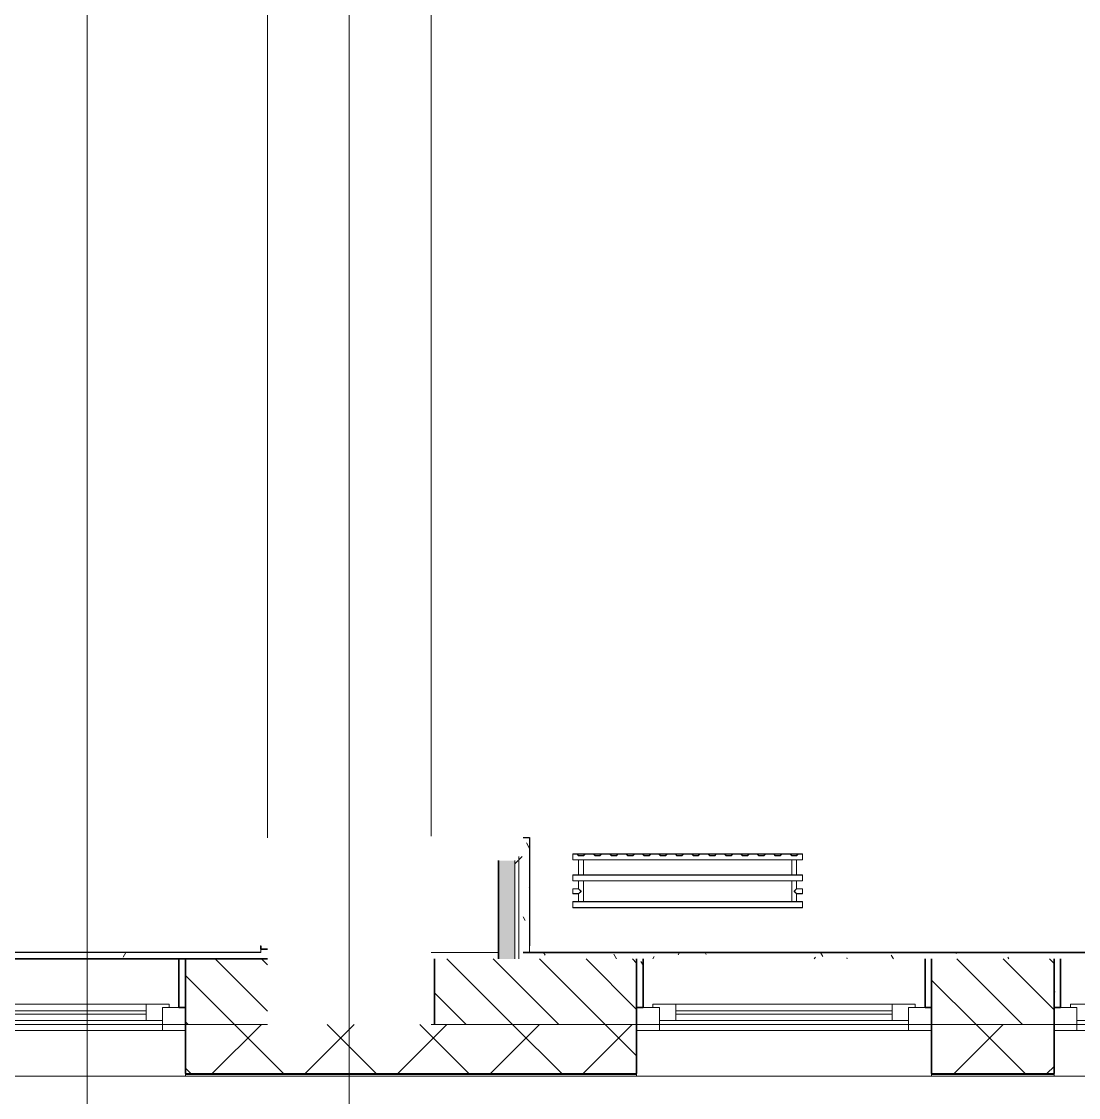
# Model space of a CAD drawing. Header units: millimetres. Extents: x 3914 to 443608, y -156176 to 78197.
# Drawn here: x 217124 to 220349, y -146300 to -143017 of the extents above; entities that cross this region are included whole.
import ezdxf

# ---------------------------------------------------------------- set-up
doc = ezdxf.new("R2010")
doc.units = ezdxf.units.MM
for name, color, linetype, lineweight in [('A-FLOR', 7, 'Continuous', 9), ('A-GLAZ', 7, 'Continuous', 9), ('A-GLAZ-1', 7, 'Continuous', 5), ('A-WALL', 7, 'Continuous', 5), ('A-WALL-1', 7, 'Continuous', 35), ('I-WALL', 7, 'Continuous', 5), ('Оси', 7, 'Continuous', 9)]:
    doc.layers.add(name, color=color, linetype=linetype, lineweight=lineweight)
doc.layers.add('A-WALL-FNSH-1', color=9, linetype='Continuous', lineweight=5, true_color=0x808080)
doc.layers.add('M-EQPM-1', color=7, linetype='Continuous', lineweight=9, true_color=0xb2b2b2)
pattern_1 = [(135, (174964.42, -145977.62), (-70.71068, -70.71068), [])]
pattern_2 = [(0, (174964.42, -145977.62), (243.84, 60.96), [20.117, -162.763, 20.117, -162.763, -975.36]), (0, (174964.42, -145977.62), (243.84, 60.96), [-365.76, 20.117, -345.643, 20.117, -162.763, -426.72]), (0, (174964.42, -145977.62), (243.84, 60.96), [-914.4, 20.117, -101.803, 20.117, -284.683]), (120, (175055.86, -145947.14), (-174.71291, 180.691634), [20.117, -162.763, 20.117, -162.763, -975.36]), (120, (175055.86, -145947.14), (-174.71291, 180.691634), [-365.76, 20.117, -345.643, 20.117, -162.763, -426.72]), (120, (175055.86, -145947.14), (-174.71291, 180.691634), [-914.4, 20.117, -101.803, 20.117, -284.683]), (240, (175086.34, -145825.22), (-69.12709, -241.651634), [20.117, -162.763, 20.117, -162.763, -975.36]), (240, (175086.34, -145825.22), (-69.12709, -241.651634), [-365.76, 20.117, -345.643, 20.117, -162.763, -426.72]), (240, (175086.34, -145825.22), (-69.12709, -241.651634), [-914.4, 20.117, -101.803, 20.117, -284.683])]
pattern_3 = [(45, (174964.42, -145977.62), (-212.132, 212.132), []), (135, (174964.42, -145977.62), (-212.132, -212.132), [])]

# ---------------------------------------------------------------- blocks, each defined once
blk = doc.blocks.new('radiator_prado_classic_z_tip_30_po exemplyaru - Classic Z Тип 30-300-31134001-Объем проектирования 2 этажа')
at = {"layer": 'M-EQPM-1'}
for p, q in [((0, 228), (0, 210)), ((700, 228), (0, 228)), ((0, 210), (0, 228)), ((0, 228), (12.5, 228)), ((0, 210), (700, 210)), ((17.8, 210), (0, 210)), ((12.5, 228), (37.5, 228)), ((37.5, 228), (12.5, 228)), ((12.5, 228), (37.5, 228)), ((12.5, 228), (17.5, 223)), ((12.5, 228), (17.5, 223)), ((32.5, 223), (17.5, 223)), ((17.5, 223), (32.5, 223)), ((17.5, 210), (17.5, 164)), ((17.5, 210), (17.5, 164)), ((17.8, 210), (17.5, 210)), ((17.5, 210), (17.8, 210)), ((17.8, 210), (17.5, 210)), ((17.5, 210), (32.5, 210)), ((25, 210), (17.8, 210)), ((17.8, 210), (32.2, 210)), ((32.2, 210), (17.8, 210)), ((30.3, 210), (25, 210)), ((32.2, 210), (30.3, 210)), ((32.5, 210), (32.2, 210)), ((32.2, 210), (32.5, 210)), ((32.5, 210), (32.2, 210)), ((667.8, 210), (32.2, 210)), ((32.5, 223), (37.5, 228)), ((37.5, 228), (32.5, 223)), ((32.5, 164), (32.5, 210)), ((32.5, 164), (32.5, 210)), ((37.5, 228), (62.5, 228)), ((62.5, 228), (87.5, 228)), ((87.5, 228), (62.5, 228)), ((62.5, 228), (87.5, 228)), ((62.5, 228), (67.5, 223)), ((62.5, 228), (67.5, 223)), ((82.5, 223), (67.5, 223)), ((67.5, 223), (82.5, 223)), ((82.5, 223), (87.5, 228)), ((87.5, 228), (82.5, 223)), ((87.5, 228), (112.5, 228)), ((112.5, 228), (137.5, 228)), ((137.5, 228), (112.5, 228)), ((112.5, 228), (137.5, 228)), ((112.5, 228), (117.5, 223)), ((112.5, 228), (117.5, 223)), ((132.5, 223), (117.5, 223)), ((117.5, 223), (132.5, 223)), ((132.5, 223), (137.5, 228)), ((137.5, 228), (132.5, 223)), ((137.5, 228), (162.5, 228)), ((162.5, 228), (187.5, 228)), ((187.5, 228), (162.5, 228)), ((162.5, 228), (187.5, 228)), ((162.5, 228), (167.5, 223)), ((162.5, 228), (167.5, 223)), ((182.5, 223), (167.5, 223)), ((167.5, 223), (182.5, 223)), ((182.5, 223), (187.5, 228)), ((187.5, 228), (182.5, 223)), ((187.5, 228), (212.5, 228)), ((212.5, 228), (237.5, 228)), ((237.5, 228), (212.5, 228)), ((212.5, 228), (237.5, 228)), ((212.5, 228), (217.5, 223)), ((212.5, 228), (217.5, 223)), ((232.5, 223), (217.5, 223)), ((217.5, 223), (232.5, 223)), ((232.5, 223), (237.5, 228)), ((237.5, 228), (232.5, 223)), ((237.5, 228), (262.5, 228)), ((262.5, 228), (287.5, 228)), ((287.5, 228), (262.5, 228)), ((262.5, 228), (287.5, 228)), ((262.5, 228), (267.5, 223)), ((262.5, 228), (267.5, 223)), ((282.5, 223), (267.5, 223)), ((267.5, 223), (282.5, 223)), ((282.5, 223), (287.5, 228)), ((287.5, 228), (282.5, 223)), ((287.5, 228), (312.5, 228)), ((312.5, 228), (337.5, 228)), ((337.5, 228), (312.5, 228)), ((312.5, 228), (337.5, 228)), ((312.5, 228), (317.5, 223)), ((312.5, 228), (317.5, 223)), ((332.5, 223), (317.5, 223)), ((317.5, 223), (332.5, 223)), ((332.5, 223), (337.5, 228)), ((337.5, 228), (332.5, 223)), ((337.5, 228), (362.5, 228)), ((362.5, 228), (387.5, 228)), ((387.5, 228), (362.5, 228)), ((362.5, 228), (387.5, 228)), ((362.5, 228), (367.5, 223)), ((362.5, 228), (367.5, 223)), ((382.5, 223), (367.5, 223)), ((367.5, 223), (382.5, 223)), ((382.5, 223), (387.5, 228)), ((387.5, 228), (382.5, 223)), ((387.5, 228), (412.5, 228)), ((412.5, 228), (437.5, 228)), ((437.5, 228), (412.5, 228)), ((412.5, 228), (437.5, 228)), ((412.5, 228), (417.5, 223)), ((412.5, 228), (417.5, 223)), ((432.5, 223), (417.5, 223)), ((417.5, 223), (432.5, 223)), ((432.5, 223), (437.5, 228)), ((437.5, 228), (432.5, 223)), ((437.5, 228), (462.5, 228)), ((462.5, 228), (487.5, 228)), ((487.5, 228), (462.5, 228)), ((462.5, 228), (487.5, 228)), ((462.5, 228), (467.5, 223)), ((462.5, 228), (467.5, 223)), ((482.5, 223), (467.5, 223)), ((467.5, 223), (482.5, 223)), ((482.5, 223), (487.5, 228)), ((487.5, 228), (482.5, 223)), ((487.5, 228), (512.5, 228)), ((512.5, 228), (537.5, 228)), ((537.5, 228), (512.5, 228)), ((512.5, 228), (537.5, 228)), ((512.5, 228), (517.5, 223)), ((512.5, 228), (517.5, 223)), ((532.5, 223), (517.5, 223)), ((517.5, 223), (532.5, 223)), ((532.5, 223), (537.5, 228)), ((537.5, 228), (532.5, 223)), ((537.5, 228), (562.5, 228)), ((562.5, 228), (587.5, 228)), ((587.5, 228), (562.5, 228)), ((562.5, 228), (587.5, 228)), ((562.5, 228), (567.5, 223)), ((562.5, 228), (567.5, 223)), ((582.5, 223), (567.5, 223)), ((567.5, 223), (582.5, 223)), ((582.5, 223), (587.5, 228)), ((587.5, 228), (582.5, 223)), ((587.5, 228), (612.5, 228)), ((612.5, 228), (637.5, 228)), ((637.5, 228), (612.5, 228)), ((612.5, 228), (637.5, 228)), ((612.5, 228), (617.5, 223)), ((612.5, 228), (617.5, 223)), ((632.5, 223), (617.5, 223)), ((617.5, 223), (632.5, 223)), ((632.5, 223), (637.5, 228)), ((637.5, 228), (632.5, 223)), ((637.5, 228), (662.5, 228)), ((662.5, 228), (687.5, 228)), ((687.5, 228), (662.5, 228)), ((662.5, 228), (687.5, 228)), ((662.5, 228), (667.5, 223)), ((662.5, 228), (667.5, 223)), ((682.5, 223), (667.5, 223)), ((667.5, 223), (682.5, 223)), ((667.5, 210), (667.5, 164)), ((667.5, 210), (667.5, 164)), ((667.8, 210), (667.5, 210)), ((667.5, 210), (682.5, 210)), ((667.8, 210), (667.5, 210)), ((667.5, 210), (667.8, 210)), ((668.5, 210), (667.8, 210)), ((668.5, 210), (667.8, 210)), ((667.8, 210), (668.5, 210)), ((669.7, 210), (668.5, 210)), ((669.7, 210), (668.5, 210)), ((668.5, 210), (682.2, 210)), ((671.2, 210), (669.7, 210)), ((671.2, 210), (669.7, 210)), ((673.1, 210), (671.2, 210)), ((673.1, 210), (671.2, 210)), ((675, 210), (673.1, 210)), ((675, 210), (673.1, 210)), ((676.9, 210), (675, 210)), ((676.9, 210), (675, 210)), ((678.7, 210), (676.9, 210)), ((678.7, 210), (676.9, 210)), ((680.3, 210), (678.7, 210)), ((680.3, 210), (678.7, 210)), ((682.2, 210), (680.3, 210)), ((681.5, 210), (680.3, 210)), ((682.2, 210), (681.5, 210)), ((682.5, 210), (682.2, 210)), ((682.5, 210), (682.2, 210)), ((682.2, 210), (682.5, 210)), ((700, 210), (682.2, 210)), ((682.5, 223), (687.5, 228)), ((687.5, 228), (682.5, 223)), ((682.5, 164), (682.5, 210)), ((682.5, 164), (682.5, 210)), ((687.5, 228), (700, 228)), ((700, 210), (700, 228)), ((700, 228), (700, 210)), ((700, 164), (0, 164)), ((0, 164), (0, 146)), ((0, 146), (0, 164)), ((0, 164), (17.8, 164)), ((0, 146), (700, 146)), ((18.5, 146), (0, 146)), ((17.8, 164), (17.5, 164)), ((17.5, 164), (17.8, 164)), ((17.8, 164), (17.5, 164)), ((17.5, 164), (32.5, 164)), ((17.5, 146), (17.5, 121.5)), ((17.5, 146), (17.5, 121.5)), ((17.5, 146), (18.5, 146)), ((18.5, 146), (17.5, 146)), ((17.5, 146), (18.5, 146)), ((32.5, 146), (17.5, 146)), ((18.5, 164), (17.8, 164)), ((17.8, 164), (32.2, 164)), ((32.2, 164), (17.8, 164)), ((19.7, 164), (18.5, 164)), ((18.5, 146), (19.7, 146)), ((32.2, 146), (18.5, 146)), ((18.5, 146), (32.2, 146)), ((21.2, 164), (19.7, 164)), ((19.7, 146), (21.2, 146)), ((25, 164), (21.2, 164)), ((21.2, 146), (26.9, 146)), ((26.9, 164), (25, 164)), ((28.7, 164), (26.9, 164)), ((26.9, 146), (28.7, 146)), ((30.3, 164), (28.7, 164)), ((28.7, 146), (30.3, 146)), ((31.5, 164), (30.3, 164)), ((30.3, 146), (31.5, 146)), ((32.2, 164), (31.5, 164)), ((31.5, 146), (32.2, 146)), ((32.5, 164), (32.2, 164)), ((32.2, 164), (32.5, 164)), ((32.5, 164), (32.2, 164)), ((32.2, 164), (667.8, 164)), ((32.2, 146), (32.5, 146)), ((32.5, 146), (32.2, 146)), ((32.2, 146), (32.5, 146)), ((667.8, 146), (32.2, 146)), ((32.5, 82), (32.5, 146)), ((32.5, 82), (32.5, 146)), ((667.8, 164), (667.5, 164)), ((667.5, 164), (682.5, 164)), ((667.8, 164), (667.5, 164)), ((667.5, 164), (667.8, 164)), ((667.5, 146), (667.5, 82)), ((667.5, 146), (667.5, 82)), ((667.5, 146), (667.8, 146)), ((682.5, 146), (667.5, 146)), ((667.5, 146), (667.8, 146)), ((667.8, 146), (667.5, 146)), ((668.5, 164), (667.8, 164)), ((668.5, 164), (667.8, 164)), ((667.8, 164), (682.2, 164)), ((667.8, 146), (668.5, 146)), ((667.8, 146), (668.5, 146)), ((681.5, 146), (667.8, 146)), ((669.7, 164), (668.5, 164)), ((669.7, 164), (668.5, 164)), ((668.5, 146), (669.7, 146)), ((668.5, 146), (669.7, 146)), ((671.2, 164), (669.7, 164)), ((673.1, 164), (669.7, 164)), ((669.7, 146), (681.5, 146)), ((669.7, 146), (671.2, 146)), ((673.1, 164), (671.2, 164)), ((671.2, 146), (673.1, 146)), ((675, 164), (673.1, 164)), ((675, 164), (673.1, 164)), ((673.1, 146), (675, 146)), ((676.9, 164), (675, 164)), ((676.9, 164), (675, 164)), ((675, 146), (676.9, 146)), ((678.7, 164), (676.9, 164)), ((678.7, 164), (676.9, 164)), ((676.9, 146), (681.5, 146)), ((680.3, 164), (678.7, 164)), ((680.3, 164), (678.7, 164)), ((681.5, 164), (680.3, 164)), ((681.5, 164), (680.3, 164)), ((682.2, 164), (681.5, 164)), ((682.2, 164), (681.5, 164)), ((681.5, 146), (682.5, 146)), ((681.5, 146), (682.5, 146)), ((682.5, 146), (681.5, 146)), ((700, 146), (681.5, 146)), ((682.5, 164), (682.2, 164)), ((682.5, 164), (682.2, 164)), ((682.2, 164), (682.5, 164)), ((682.2, 164), (700, 164)), ((682.5, 121.5), (682.5, 146)), ((682.5, 121.5), (682.5, 146)), ((700, 146), (700, 164)), ((700, 164), (700, 146)), ((17.5, 121.5), (0, 121.5)), ((17.5, 121.5), (0, 121.5)), ((0, 121.5), (0, 120.5)), ((0, 106.5), (0, 121.5)), ((0, 120.5), (0, 107.5)), ((0, 120.5), (0, 119.3)), ((0, 114), (0, 120.5)), ((0, 120.5), (0, 120.5)), ((0, 119.3), (0, 117.8)), ((0, 117.8), (0, 114)), ((0, 114), (0, 110.3)), ((0, 107.5), (0, 114)), ((0, 110.3), (0, 108.7)), ((0, 108.7), (0, 107.5)), ((0, 107.5), (0, 106.5)), ((0, 107.5), (0, 107.5)), ((0, 106.5), (17.5, 106.5)), ((0, 106.5), (17.5, 106.5)), ((17.5, 106.5), (17.5, 82)), ((17.5, 106.5), (17.5, 82)), ((700, 121.5), (682.5, 121.5)), ((700, 121.5), (682.5, 121.5)), ((682.5, 82), (682.5, 106.5)), ((682.5, 106.5), (700, 106.5)), ((682.5, 82), (682.5, 106.5)), ((682.5, 106.5), (700, 106.5)), ((700, 121.5), (700, 106.5)), ((700, 120.5), (700, 121.5)), ((700, 121.5), (700, 120.5)), ((700, 120.5), (700, 121.5)), ((700, 107.5), (700, 120.5)), ((700, 120.5), (700, 107.5)), ((700, 107.5), (700, 120.5)), ((700, 106.5), (700, 107.5)), ((700, 107.5), (700, 106.5)), ((700, 106.5), (700, 107.5)), ((700, 82), (0, 82)), ((0, 82), (0, 64)), ((0, 64), (0, 82)), ((0, 82), (18.5, 82)), ((18.5, 82), (17.5, 82)), ((17.5, 82), (18.5, 82)), ((18.5, 82), (17.5, 82)), ((17.5, 82), (32.5, 82)), ((19.7, 82), (18.5, 82)), ((18.5, 82), (32.2, 82)), ((32.2, 82), (18.5, 82)), ((21.2, 82), (19.7, 82)), ((23.1, 82), (21.2, 82)), ((25, 82), (23.1, 82)), ((26.9, 82), (25, 82)), ((31.5, 82), (26.9, 82)), ((32.2, 82), (31.5, 82)), ((32.5, 82), (32.2, 82)), ((32.2, 82), (32.5, 82)), ((32.5, 82), (32.2, 82)), ((32.2, 82), (667.8, 82)), ((667.8, 82), (667.5, 82)), ((667.5, 82), (682.5, 82)), ((667.8, 82), (667.5, 82)), ((667.5, 82), (667.8, 82)), ((668.5, 82), (667.8, 82)), ((668.5, 82), (667.8, 82)), ((667.8, 82), (681.5, 82)), ((669.7, 82), (668.5, 82)), ((669.7, 82), (668.5, 82)), ((671.2, 82), (669.7, 82)), ((671.2, 82), (669.7, 82)), ((673.1, 82), (671.2, 82)), ((673.1, 82), (671.2, 82)), ((675, 82), (673.1, 82)), ((675, 82), (673.1, 82)), ((676.9, 82), (675, 82)), ((676.9, 82), (675, 82)), ((678.7, 82), (676.9, 82)), ((681.5, 82), (676.9, 82)), ((680.3, 82), (678.7, 82)), ((681.5, 82), (680.3, 82)), ((682.5, 82), (681.5, 82)), ((682.5, 82), (681.5, 82)), ((681.5, 82), (682.5, 82)), ((681.5, 82), (700, 82)), ((700, 64), (700, 82)), ((700, 82), (700, 64)), ((700, 64), (0, 64)), ((0, 64), (700, 64))]:
    blk.add_line(p, q, dxfattribs=at)
for points, knots in [([(18.5, 120.5), (18.4, 120.6), (18.3, 120.7), (18.1, 120.9), (17.9, 121.1), (17.8, 121.2), (17.7, 121.3), (17.5, 121.5), (17.5, 121.5), (17.5, 121.5)], [0.7142857, 0.7142857, 0.7142857, 0.7142857, 0.75, 0.7857143, 0.8214286, 0.8571429, 0.8928571, 0.9285714, 1, 1, 1, 1]), ([(17.5, 121.5), (17.5, 121.5), (17.5, 121.5), (17.7, 121.3), (17.8, 121.2), (17.9, 121.1), (18.1, 120.9), (18.3, 120.7), (18.4, 120.6), (18.5, 120.5)], [0, 0, 0, 0, 0.0714286, 0.1071429, 0.1428571, 0.1785714, 0.2142857, 0.25, 0.2857143, 0.2857143, 0.2857143, 0.2857143]), ([(17.5, 121.5), (17.5, 121.5), (17.5, 121.5), (17.7, 121.3), (17.8, 121.2), (17.9, 121.1), (18.1, 120.9), (18.3, 120.7), (18.4, 120.6), (18.5, 120.5)], [0, 0, 0, 0, 0.0714286, 0.1071429, 0.1428571, 0.1785714, 0.2142857, 0.25, 0.2857143, 0.2857143, 0.2857143, 0.2857143]), ([(25, 114), (24.5, 114.5), (23.6, 115.4), (22.4, 116.6), (21.6, 117.4), (21.1, 117.9), (20.8, 118.2), (20.5, 118.5), (20.2, 118.8), (19.8, 119.1), (19.6, 119.4), (19.3, 119.7), (19, 120), (18.7, 120.3), (18.5, 120.5), (18.3, 120.7), (18.1, 120.9), (17.9, 121.1), (17.8, 121.2), (17.7, 121.3), (17.5, 121.5), (17.5, 121.5), (17.5, 121.5)], [0, 0, 0, 0, 0.142857, 0.285714, 0.357143, 0.392857, 0.428571, 0.464286, 0.5, 0.535714, 0.571429, 0.607143, 0.642857, 0.678571, 0.714286, 0.75, 0.785714, 0.821429, 0.857143, 0.892857, 0.928571, 1, 1, 1, 1]), ([(17.5, 106.5), (17.5, 106.5), (17.5, 106.5), (17.7, 106.7), (17.8, 106.8), (17.9, 106.9), (18.1, 107.1), (18.3, 107.3), (18.5, 107.5), (18.7, 107.7), (19, 108), (19.3, 108.3), (19.6, 108.6), (19.8, 108.9), (20.3, 109.3), (20.7, 109.7), (21.1, 110.1), (21.6, 110.6), (22.4, 111.4), (23.6, 112.6), (24.5, 113.5), (25, 114)], [0, 0, 0, 0, 0.071429, 0.107143, 0.142857, 0.178571, 0.214286, 0.25, 0.285714, 0.321429, 0.357143, 0.392857, 0.428571, 0.464286, 0.5, 0.571429, 0.607143, 0.642857, 0.714286, 0.857143, 1, 1, 1, 1]), ([(17.5, 106.5), (17.5, 106.5), (17.5, 106.5), (17.7, 106.7), (17.8, 106.8), (17.9, 106.9), (18.1, 107.1), (18.3, 107.3), (18.4, 107.4), (18.5, 107.5)], [0, 0, 0, 0, 0.0714286, 0.1071429, 0.1428571, 0.1785714, 0.2142857, 0.25, 0.2857143, 0.2857143, 0.2857143, 0.2857143]), ([(18.5, 107.5), (18.4, 107.4), (18.3, 107.3), (18.1, 107.1), (17.9, 106.9), (17.8, 106.8), (17.7, 106.7), (17.5, 106.5), (17.5, 106.5), (17.5, 106.5)], [0.7142857, 0.7142857, 0.7142857, 0.7142857, 0.75, 0.7857143, 0.8214286, 0.8571429, 0.8928571, 0.9285714, 1, 1, 1, 1]), ([(18.5, 107.5), (18.4, 107.4), (18.3, 107.3), (18.1, 107.1), (17.9, 106.9), (17.8, 106.8), (17.7, 106.7), (17.5, 106.5), (17.5, 106.5), (17.5, 106.5)], [0.7142857, 0.7142857, 0.7142857, 0.7142857, 0.75, 0.7857143, 0.8214286, 0.8571429, 0.8928571, 0.9285714, 1, 1, 1, 1]), ([(19.6, 119.4), (19.7, 119.3), (19.9, 119.2), (20.3, 118.7), (20.7, 118.3), (21.1, 117.9), (21.6, 117.4), (21.9, 117.1), (22.1, 116.9)], [0.4285714, 0.4285714, 0.4285714, 0.4285714, 0.4642857, 0.5, 0.5714286, 0.6071429, 0.6428571, 0.7142857, 0.7142857, 0.7142857, 0.7142857]), ([(19.6, 119.4), (19.7, 119.3), (19.8, 119.1), (20.3, 118.7), (20.7, 118.3), (21.1, 117.9), (21.6, 117.4), (21.9, 117.1), (22.1, 116.9)], [0.4285714, 0.4285714, 0.4285714, 0.4285714, 0.4642857, 0.5, 0.5714286, 0.6071429, 0.6428571, 0.7142857, 0.7142857, 0.7142857, 0.7142857]), ([(22.1, 111.1), (21.9, 110.9), (21.6, 110.6), (21.1, 110.1), (20.8, 109.8), (20.5, 109.5), (20.2, 109.2), (19.9, 108.8), (19.7, 108.7), (19.6, 108.6)], [0.2857143, 0.2857143, 0.2857143, 0.2857143, 0.3571429, 0.3928571, 0.4285714, 0.4642857, 0.5, 0.5357143, 0.5714286, 0.5714286, 0.5714286, 0.5714286]), ([(22.1, 111.1), (21.9, 110.9), (21.6, 110.6), (21.1, 110.1), (20.8, 109.8), (20.5, 109.5), (20.2, 109.2), (19.8, 108.9), (19.7, 108.7), (19.6, 108.6)], [0.2857143, 0.2857143, 0.2857143, 0.2857143, 0.3571429, 0.3928571, 0.4285714, 0.4642857, 0.5, 0.5357143, 0.5714286, 0.5714286, 0.5714286, 0.5714286]), ([(19.6, 108.6), (19.7, 108.7), (19.9, 108.8), (20.3, 109.3), (20.6, 109.6), (20.8, 109.8)], [0.4285714, 0.4285714, 0.4285714, 0.4285714, 0.4642857, 0.5, 0.5714286, 0.5714286, 0.5714286, 0.5714286]), ([(22.1, 116.9), (21.9, 117.1), (21.6, 117.4), (21.1, 117.9), (20.9, 118.1), (20.8, 118.2)], [0.2857143, 0.2857143, 0.2857143, 0.2857143, 0.3571429, 0.3928571, 0.4285714, 0.4285714, 0.4285714, 0.4285714]), ([(20.8, 109.8), (20.9, 109.9), (21.1, 110.1), (21.6, 110.6), (21.9, 110.9), (22.1, 111.1)], [0.5714286, 0.5714286, 0.5714286, 0.5714286, 0.6071429, 0.6428571, 0.7142857, 0.7142857, 0.7142857, 0.7142857]), ([(675, 114), (675.5, 114.5), (676.4, 115.4), (677.6, 116.6), (678.4, 117.4), (678.9, 117.9), (679.2, 118.2), (679.5, 118.5), (679.8, 118.8), (680.1, 119.2), (680.4, 119.4), (680.7, 119.7), (681, 120), (681.3, 120.3), (681.5, 120.5), (681.7, 120.7), (681.9, 120.9), (682.1, 121.1), (682.2, 121.2), (682.3, 121.3), (682.5, 121.5), (682.5, 121.5), (682.5, 121.5)], [0, 0, 0, 0, 0.142857, 0.285714, 0.357143, 0.392857, 0.428571, 0.464286, 0.5, 0.535714, 0.571429, 0.607143, 0.642857, 0.678571, 0.714286, 0.75, 0.785714, 0.821429, 0.857143, 0.892857, 0.928571, 1, 1, 1, 1]), ([(682.5, 106.5), (682.5, 106.5), (682.5, 106.5), (682.3, 106.7), (682.2, 106.8), (682.1, 106.9), (681.9, 107.1), (681.7, 107.3), (681.5, 107.5), (681.3, 107.7), (681, 108), (680.7, 108.3), (680.4, 108.6), (680.1, 108.8), (679.7, 109.3), (679.3, 109.7), (678.9, 110.1), (678.4, 110.6), (677.6, 111.4), (676.4, 112.6), (675.5, 113.5), (675, 114)], [0, 0, 0, 0, 0.071429, 0.107143, 0.142857, 0.178571, 0.214286, 0.25, 0.285714, 0.321429, 0.357143, 0.392857, 0.428571, 0.464286, 0.5, 0.571429, 0.607143, 0.642857, 0.714286, 0.857143, 1, 1, 1, 1]), ([(680.4, 119.4), (680.3, 119.3), (680.1, 119.2), (679.7, 118.7), (679.3, 118.3), (678.9, 117.9), (678.4, 117.4), (678.1, 117.1), (677.9, 116.9)], [0.4285714, 0.4285714, 0.4285714, 0.4285714, 0.4642857, 0.5, 0.5714286, 0.6071429, 0.6428571, 0.7142857, 0.7142857, 0.7142857, 0.7142857]), ([(677.9, 116.9), (678.1, 117.1), (678.4, 117.4), (678.9, 117.9), (679.2, 118.2), (679.5, 118.5), (679.8, 118.8), (680.1, 119.2), (680.3, 119.3), (680.4, 119.4)], [0.2857143, 0.2857143, 0.2857143, 0.2857143, 0.3571429, 0.3928571, 0.4285714, 0.4642857, 0.5, 0.5357143, 0.5714286, 0.5714286, 0.5714286, 0.5714286]), ([(679.2, 118.2), (679.1, 118.1), (678.9, 117.9), (678.4, 117.4), (678.1, 117.1), (677.9, 116.9)], [0.5714286, 0.5714286, 0.5714286, 0.5714286, 0.6071429, 0.6428571, 0.7142857, 0.7142857, 0.7142857, 0.7142857]), ([(677.9, 111.1), (678.1, 110.9), (678.4, 110.6), (678.9, 110.1), (679.1, 109.9), (679.2, 109.8)], [0.2857143, 0.2857143, 0.2857143, 0.2857143, 0.3571429, 0.3928571, 0.4285714, 0.4285714, 0.4285714, 0.4285714]), ([(677.9, 111.1), (678.1, 110.9), (678.4, 110.6), (678.9, 110.1), (679.2, 109.8), (679.5, 109.5), (679.8, 109.2), (680.1, 108.8), (680.3, 108.7), (680.4, 108.6)], [0.2857143, 0.2857143, 0.2857143, 0.2857143, 0.3571429, 0.3928571, 0.4285714, 0.4642857, 0.5, 0.5357143, 0.5714286, 0.5714286, 0.5714286, 0.5714286]), ([(680.4, 108.6), (680.3, 108.7), (680.1, 108.8), (679.7, 109.3), (679.3, 109.7), (678.9, 110.1), (678.4, 110.6), (678.1, 110.9), (677.9, 111.1)], [0.4285714, 0.4285714, 0.4285714, 0.4285714, 0.4642857, 0.5, 0.5714286, 0.6071429, 0.6428571, 0.7142857, 0.7142857, 0.7142857, 0.7142857]), ([(680.4, 119.4), (680.3, 119.3), (680.1, 119.2), (679.7, 118.7), (679.4, 118.4), (679.2, 118.2)], [0.4285714, 0.4285714, 0.4285714, 0.4285714, 0.4642857, 0.5, 0.5714286, 0.5714286, 0.5714286, 0.5714286]), ([(682.5, 121.5), (682.5, 121.5), (682.5, 121.5), (682.3, 121.3), (682.2, 121.2), (682.1, 121.1), (681.9, 120.9), (681.7, 120.7), (681.6, 120.6), (681.5, 120.5)], [0, 0, 0, 0, 0.0714286, 0.1071429, 0.1428571, 0.1785714, 0.2142857, 0.25, 0.2857143, 0.2857143, 0.2857143, 0.2857143]), ([(682.5, 121.5), (682.5, 121.5), (682.5, 121.5), (682.3, 121.3), (682.2, 121.2), (682.1, 121.1), (681.9, 120.9), (681.7, 120.7), (681.6, 120.6), (681.5, 120.5)], [0, 0, 0, 0, 0.0714286, 0.1071429, 0.1428571, 0.1785714, 0.2142857, 0.25, 0.2857143, 0.2857143, 0.2857143, 0.2857143]), ([(681.5, 120.5), (681.6, 120.6), (681.7, 120.7), (681.9, 120.9), (682.1, 121.1), (682.2, 121.2), (682.3, 121.3), (682.5, 121.5), (682.5, 121.5), (682.5, 121.5)], [0.7142857, 0.7142857, 0.7142857, 0.7142857, 0.75, 0.7857143, 0.8214286, 0.8571429, 0.8928571, 0.9285714, 1, 1, 1, 1]), ([(681.5, 107.5), (681.6, 107.4), (681.7, 107.3), (681.9, 107.1), (682.1, 106.9), (682.2, 106.8), (682.3, 106.7), (682.5, 106.5), (682.5, 106.5), (682.5, 106.5)], [0.7142857, 0.7142857, 0.7142857, 0.7142857, 0.75, 0.7857143, 0.8214286, 0.8571429, 0.8928571, 0.9285714, 1, 1, 1, 1]), ([(681.5, 107.5), (681.6, 107.4), (681.7, 107.3), (681.9, 107.1), (682.1, 106.9), (682.2, 106.8), (682.3, 106.7), (682.5, 106.5), (682.5, 106.5), (682.5, 106.5)], [0.7142857, 0.7142857, 0.7142857, 0.7142857, 0.75, 0.7857143, 0.8214286, 0.8571429, 0.8928571, 0.9285714, 1, 1, 1, 1]), ([(682.5, 106.5), (682.5, 106.5), (682.5, 106.5), (682.3, 106.7), (682.2, 106.8), (682.1, 106.9), (681.9, 107.1), (681.7, 107.3), (681.6, 107.4), (681.5, 107.5)], [0, 0, 0, 0, 0.0714286, 0.1071429, 0.1428571, 0.1785714, 0.2142857, 0.25, 0.2857143, 0.2857143, 0.2857143, 0.2857143])]:
    blk.add_open_spline(points, degree=3, knots=knots, dxfattribs=at)
for points in [[(19.6, 119.4), (19.5, 119.5), (19.3, 119.7), (19, 120), (18.7, 120.3), (18.6, 120.4), (18.5, 120.5)], [(18.5, 120.5), (18.6, 120.4), (18.7, 120.3), (19, 120), (19.3, 119.7), (19.5, 119.5), (19.6, 119.4)], [(18.5, 120.5), (18.6, 120.4), (18.7, 120.3), (19, 120), (19.3, 119.7), (19.5, 119.5), (19.6, 119.4)], [(18.5, 107.5), (18.6, 107.6), (18.7, 107.7), (19, 108), (19.3, 108.3), (19.5, 108.5), (19.6, 108.6)], [(19.6, 108.6), (19.5, 108.5), (19.3, 108.3), (19, 108), (18.7, 107.7), (18.6, 107.6), (18.5, 107.5)], [(19.6, 108.6), (19.5, 108.5), (19.3, 108.3), (19, 108), (18.7, 107.7), (18.6, 107.6), (18.5, 107.5)], [(20.8, 118.2), (20.7, 118.3), (20.5, 118.5), (20.2, 118.8), (19.9, 119.2), (19.7, 119.3), (19.6, 119.4)], [(25, 114), (24.5, 114.5), (23.6, 115.4), (22.6, 116.4), (22.1, 116.9)], [(22.1, 116.9), (22.6, 116.4), (23.6, 115.4), (24.5, 114.5), (25, 114)], [(22.1, 116.9), (22.6, 116.4), (23.6, 115.4), (24.5, 114.5), (25, 114)], [(22.1, 111.1), (22.6, 111.6), (23.6, 112.6), (24.5, 113.5), (25, 114)], [(25, 114), (24.5, 113.5), (23.6, 112.6), (22.6, 111.6), (22.1, 111.1)], [(25, 114), (24.5, 113.5), (23.6, 112.6), (22.6, 111.6), (22.1, 111.1)], [(677.9, 116.9), (677.4, 116.4), (676.4, 115.4), (675.5, 114.5), (675, 114)], [(677.9, 116.9), (677.4, 116.4), (676.4, 115.4), (675.5, 114.5), (675, 114)], [(675, 114), (675.5, 114.5), (676.4, 115.4), (677.4, 116.4), (677.9, 116.9)], [(675, 114), (675.5, 113.5), (676.4, 112.6), (677.4, 111.6), (677.9, 111.1)], [(675, 114), (675.5, 113.5), (676.4, 112.6), (677.4, 111.6), (677.9, 111.1)], [(677.9, 111.1), (677.4, 111.6), (676.4, 112.6), (675.5, 113.5), (675, 114)], [(679.2, 109.8), (679.3, 109.7), (679.5, 109.5), (679.8, 109.2), (680.1, 108.8), (680.3, 108.7), (680.4, 108.6)], [(681.5, 120.5), (681.4, 120.4), (681.3, 120.3), (681, 120), (680.7, 119.7), (680.5, 119.5), (680.4, 119.4)], [(681.5, 120.5), (681.4, 120.4), (681.3, 120.3), (681, 120), (680.7, 119.7), (680.5, 119.5), (680.4, 119.4)], [(680.4, 119.4), (680.5, 119.5), (680.7, 119.7), (681, 120), (681.3, 120.3), (681.4, 120.4), (681.5, 120.5)], [(680.4, 108.6), (680.5, 108.5), (680.7, 108.3), (681, 108), (681.3, 107.7), (681.4, 107.6), (681.5, 107.5)], [(680.4, 108.6), (680.5, 108.5), (680.7, 108.3), (681, 108), (681.3, 107.7), (681.4, 107.6), (681.5, 107.5)], [(681.5, 107.5), (681.4, 107.6), (681.3, 107.7), (681, 108), (680.7, 108.3), (680.5, 108.5), (680.4, 108.6)]]:
    blk.add_open_spline(points, degree=3, dxfattribs=at)
blk = doc.blocks.new('120_Окно_СКБ_2Ст - 120_Окно_СКБ_2Ст 3100х2500 _мал_ створка слева-2_-22446420-Объем проектирования 2 этажа')
at = {"layer": 'A-GLAZ'}
for p, q in [((-1550, -127), (-1550, -57)), ((-1550, -57), (-1480, -57)), ((-1480, -57), (-1480, -127)), ((-720, -127), (-720, -57)), ((-720, -57), (-650, -57)), ((-650, -57), (-650, -127)), ((1480, -127), (1480, -57)), ((1480, -57), (1550, -57)), ((1550, -57), (1550, -127)), ((-720, -87), (-1480, -87)), ((-1480, -87), (-1480, -127)), ((-1430, -137), (-1430, -87)), ((-770, -137), (-770, -87)), ((-720, -127), (-720, -87)), ((1480, -87), (-650, -87)), ((-650, -87), (-650, -127)), ((-600, -137), (-600, -87)), ((1430, -137), (1430, -87)), ((1480, -127), (1480, -87)), ((-1480, -127), (-1550, -127)), ((-1480, -127), (-1500, -127)), ((-1500, -127), (-1500, -137)), ((-650, -127), (-720, -127)), ((-700, -127), (-720, -127)), ((-700, -137), (-700, -127)), ((-650, -127), (-670, -127)), ((-670, -127), (-670, -137)), ((1550, -127), (1480, -127)), ((1500, -127), (1480, -127)), ((1500, -137), (1500, -127)), ((-1500, -137), (-700, -137)), ((-700, -137), (-1500, -137)), ((-670, -137), (1500, -137)), ((1500, -137), (-670, -137))]:
    blk.add_line(p, q, dxfattribs=at)
at = {"layer": 'A-GLAZ-1'}
for p, q in [((1550, -57), (-1550, -57)), ((-1530, -127), (-1500, -127)), ((-1430, -107), (-770, -107)), ((-770, -117), (-1430, -117)), ((-700, -127), (-670, -127)), ((-600, -107), (1430, -107)), ((1430, -117), (-600, -117)), ((1500, -127), (1530, -127))]:
    blk.add_line(p, q, dxfattribs=at)
blk = doc.blocks.new('120_Окно_СКБ_2Ст - 120_Окно_СКБ_2Ст 2100х2500 _мал створка СЛЕВА_-V322-Объем проектирования 2 этажа')
at = {"layer": 'A-GLAZ'}
for p, q in [((-1050, -127), (-1050, -57)), ((-1050, -57), (-980, -57)), ((-980, -57), (-980, -127)), ((-220, -127), (-220, -57)), ((-220, -57), (-150, -57)), ((-150, -57), (-150, -127)), ((980, -127), (980, -57)), ((980, -57), (1050, -57)), ((1050, -57), (1050, -127)), ((-220, -87), (-980, -87)), ((-980, -87), (-980, -127)), ((-930, -137), (-930, -87)), ((-270, -137), (-270, -87)), ((-220, -127), (-220, -87)), ((980, -87), (-150, -87)), ((-150, -87), (-150, -127)), ((-100, -137), (-100, -87)), ((930, -137), (930, -87)), ((980, -127), (980, -87)), ((-980, -127), (-1050, -127)), ((-980, -127), (-1000, -127)), ((-1000, -127), (-1000, -137)), ((-150, -127), (-220, -127)), ((-200, -127), (-220, -127)), ((-200, -137), (-200, -127)), ((-150, -127), (-170, -127)), ((-170, -127), (-170, -137)), ((1050, -127), (980, -127)), ((1000, -127), (980, -127)), ((1000, -137), (1000, -127)), ((-1000, -137), (-200, -137)), ((-200, -137), (-1000, -137)), ((-170, -137), (1000, -137)), ((1000, -137), (-170, -137))]:
    blk.add_line(p, q, dxfattribs=at)
at = {"layer": 'A-GLAZ-1'}
for p, q in [((1050, -57), (-1050, -57)), ((-1030, -127), (-1000, -127)), ((-930, -107), (-270, -107)), ((-270, -117), (-930, -117)), ((-200, -127), (-170, -127)), ((-100, -107), (930, -107)), ((930, -117), (-100, -117)), ((1000, -127), (1030, -127))]:
    blk.add_line(p, q, dxfattribs=at)
blk = doc.blocks.new('120_Окно_СКБ_1Ст - 120_Окно_СКБ_1Ст 900х2500_h_-V390-Объем проектирования 2 этажа')
at = {"layer": 'A-GLAZ'}
for p, q in [((-450, -127), (-450, -57)), ((-450, -57), (-380, -57)), ((-380, -57), (-380, -127)), ((380, -127), (380, -57)), ((380, -57), (450, -57)), ((450, -57), (450, -127)), ((380, -87), (-380, -87)), ((-380, -87), (-380, -127)), ((-330, -137), (-330, -87)), ((330, -137), (330, -87)), ((380, -127), (380, -87)), ((-380, -127), (-450, -127)), ((-380, -127), (-400, -127)), ((-400, -127), (-400, -137)), ((450, -127), (380, -127)), ((400, -127), (380, -127)), ((400, -137), (400, -127)), ((-400, -137), (400, -137)), ((400, -137), (-400, -137))]:
    blk.add_line(p, q, dxfattribs=at)
at = {"layer": 'A-GLAZ-1'}
for p, q in [((450, -57), (-450, -57)), ((-430, -127), (-400, -127)), ((-330, -107), (330, -107)), ((330, -117), (-330, -117)), ((400, -127), (430, -127))]:
    blk.add_line(p, q, dxfattribs=at)

msp = doc.modelspace()

# ---------------------------------------------------------------- hatches: boundary and pattern name
at = {"layer": 'A-WALL'}
h = msp.add_hatch(dxfattribs=at)
h.set_pattern_fill('FP_2', color=256, style=0, pattern_type=2)
h.set_pattern_definition(pattern_1)
h.paths.add_polyline_path([(217854.4, -146077.6), (217874.4, -146077.6), (217874.4, -145877.6), (217624.4, -145877.6), (217624.4, -146077.6), (217717.8, -146077.6)])
h.paths.add_polyline_path([(214018.3, -146077.6), (214524.4, -146077.6), (214524.4, -145877.6), (214014.4, -145877.6), (214014.4, -146077.6)])
h = msp.add_hatch(dxfattribs=at)
h.set_pattern_fill('FP_2', color=256, style=0, pattern_type=2)
h.set_pattern_definition(pattern_1)
h.paths.add_polyline_path([(218440.6, -146077.6), (219000.8, -146077.6), (219000.8, -145877.6), (218384.4, -145877.6), (218384.4, -146077.6)])
h.paths.add_polyline_path([(219900.8, -146077.6), (220274.4, -146077.6), (220274.4, -145877.6), (219900.8, -145877.6), (219900.8, -145896.2)])
h = msp.add_hatch(dxfattribs=at)
h.set_pattern_fill('FP_24', color=256, style=0, pattern_type=2)
h.set_pattern_definition([(45, (174964.42, -145977.62), (-141.42136, 141.42136), []), (135, (174964.42, -145977.62), (-141.42136, -141.42136), [])])
h.paths.add_polyline_path([(250444.4, -146227.6), (250664.4, -146227.6), (250664.4, -146077.6), (246524.4, -146077.6), (246524.4, -146227.6), (250240.9, -146227.6)])
h.paths.add_polyline_path([(242290.8, -146227.6), (245624.4, -146227.6), (245624.4, -146077.6), (242024.4, -146077.6), (242024.4, -146227.6)])
h.paths.add_polyline_path([(240374.4, -146227.6), (241124.4, -146227.6), (241124.4, -146077.6), (240124.4, -146077.6), (240124.4, -146227.6)])
h.paths.add_polyline_path([(236374.4, -146227.6), (237024.4, -146227.6), (237024.4, -146077.6), (235874.4, -146077.6), (235874.4, -146227.6)])
h.paths.add_polyline_path([(233774.4, -146227.6), (233774.4, -146077.6), (233024.4, -146077.6), (233024.4, -146227.6), (233618, -146227.6)])
h.paths.add_polyline_path([(231374.4, -146227.6), (232124.4, -146227.6), (232124.4, -146077.6), (231374.4, -146077.6), (231374.4, -146095.6)])
h.paths.add_polyline_path([(226874.4, -146227.6), (228274.4, -146227.6), (228274.4, -146077.6), (226874.4, -146077.6)])
h.paths.add_polyline_path([(222777, -146227.6), (223774.4, -146227.6), (223774.4, -146077.6), (222374.4, -146077.6), (222374.4, -146227.6)])
h.paths.add_polyline_path([(217874.4, -146227.6), (219000.8, -146227.6), (219000.8, -146077.6), (217624.4, -146077.6), (217624.4, -146227.6), (217717.8, -146227.6)])
h.paths.add_polyline_path([(220274.4, -146227.6), (220274.4, -146077.6), (219900.8, -146077.6), (219900.8, -146227.6)])
h.paths.add_polyline_path([(213454.4, -146227.6), (214524.4, -146227.6), (214524.4, -146077.6), (212954.4, -146077.6), (212954.4, -146227.6), (213381.4, -146227.6)])
h.paths.add_polyline_path([(207974.4, -146227.6), (208834.4, -146227.6), (208834.4, -146077.6), (207974.4, -146077.6), (207974.4, -146095.6)])
h.paths.add_polyline_path([(209767.8, -146227.6), (210854.4, -146227.6), (210854.4, -146077.6), (209734.4, -146077.6), (209734.4, -146227.6)])
h.paths.add_polyline_path([(204708.6, -146227.6), (205874.4, -146227.6), (205874.4, -146077.6), (204174.2, -146077.6), (204174.2, -146227.6)])
h.paths.add_polyline_path([(197481.3, -146227.6), (197674.4, -146227.6), (197674.4, -146077.6), (196574.4, -146077.6), (196574.4, -146227.6), (197474.4, -146227.6)])
h.paths.add_polyline_path([(201094.9, -146227.6), (201374.2, -146227.6), (201374.2, -146077.6), (199774.4, -146077.6), (199774.4, -146227.6), (200524.4, -146227.6)])
h.paths.add_polyline_path([(191624.4, -146227.6), (192224.4, -146227.6), (192224.4, -146077.6), (191074.4, -146077.6), (191074.4, -146227.6)])
h.paths.add_polyline_path([(193774.4, -146227.6), (193774.4, -146077.6), (193124.4, -146077.6), (193124.4, -146227.6), (193144.9, -146227.6)])
h.paths.add_polyline_path([(187124.4, -146227.6), (187974.4, -146227.6), (187974.4, -146077.6), (186624.4, -146077.6), (186624.4, -146227.6), (186640.3, -146227.6)])
h.paths.add_polyline_path([(181581.1, -146227.6), (183524.4, -146227.6), (183524.4, -146077.6), (179594.4, -146077.6), (179594.4, -146227.6), (180858.4, -146227.6)])
h.paths.add_polyline_path([(174854.4, -146227.6), (178694.4, -146227.6), (178694.4, -146077.6), (174704.4, -146077.6), (174704.4, -146227.6)])
at = {"layer": 'I-WALL'}
h = msp.add_hatch(dxfattribs=at)
h.set_pattern_fill('FP_191', color=256, style=0, pattern_type=2)
h.set_pattern_definition(pattern_2)
h.paths.add_polyline_path([(218654.4, -145857.6), (218674.4, -145856.6), (218674.4, -145507.6), (218654.4, -145507.6), (218654.4, -145856.6)])
msp.add_hatch(color=256, dxfattribs=at).paths.add_polyline_path([(218579.4, -145877.6), (218629.4, -145877.6), (218629.4, -145577.6), (218579.4, -145577.6), (218579.4, -145857.6)])
h = msp.add_hatch(dxfattribs=at)
h.set_pattern_fill('FP_192', color=256, style=0, pattern_type=2)
h.set_pattern_definition(pattern_3)
h.paths.add_polyline_path([(218641.9, -145877.6), (218641.9, -145577.6), (218629.4, -145577.6), (218629.4, -145877.6)])
h = msp.add_hatch(dxfattribs=at)
h.set_pattern_fill('FP_192', color=256, style=0, pattern_type=2)
h.set_pattern_definition(pattern_3)
h.paths.add_polyline_path([(218654.4, -145877.6), (218654.4, -145565.1), (218641.9, -145565.1), (218641.9, -145877.6)])
h = msp.add_hatch(dxfattribs=at)
h.set_pattern_fill('FP_191', color=256, style=0, pattern_type=2)
h.set_pattern_definition(pattern_2)
h.paths.add_polyline_path([(217854.4, -145877.6), (217854.4, -145857.6), (214254.4, -145857.6), (214254.4, -145877.6), (217717.8, -145877.6)])
h = msp.add_hatch(dxfattribs=at)
h.set_pattern_fill('FP_191', color=256, style=0, pattern_type=2)
h.set_pattern_definition(pattern_2)
h.paths.add_polyline_path([(218654.4, -145877.6), (222374.4, -145877.6), (222372.6, -145857.6), (218654.4, -145857.6)])
h = msp.add_hatch(dxfattribs=at)
h.set_pattern_fill('FP_191', color=256, style=0, pattern_type=2)
h.set_pattern_definition(pattern_2)
h.paths.add_polyline_path([(217604.4, -146025.6), (217624.4, -146025.6), (217624.4, -145877.6), (217604.4, -145877.6), (217604.4, -146015.6)])
h = msp.add_hatch(dxfattribs=at)
h.set_pattern_fill('FP_191', color=256, style=0, pattern_type=2)
h.set_pattern_definition(pattern_2)
h.paths.add_polyline_path([(219000.8, -146025.6), (219020.8, -146025.6), (219020.8, -145877.6), (219000.8, -145877.6), (219000.8, -145896.2)])
h = msp.add_hatch(dxfattribs=at)
h.set_pattern_fill('FP_191', color=256, style=0, pattern_type=2)
h.set_pattern_definition(pattern_2)
h.paths.add_polyline_path([(220274.4, -146025.6), (220294.4, -146025.6), (220294.4, -145877.6), (220274.4, -145877.6), (220274.4, -145896.2)])

# ---------------------------------------------------------------- linework, layer by layer
at = {"layer": 'A-FLOR'}
for p, q in [((218674.4, -145506.7), (218654.4, -145506.7)), ((218674.4, -145507.6), (218654.4, -145507.6)), ((218674.4, -145855.7), (218674.4, -145506.7)), ((218674.4, -145856.6), (218674.4, -145507.6))]:
    msp.add_line(p, q, dxfattribs=at)
at = {"layer": 'A-WALL'}
for p, q in [((218629.4, -145877.6), (218629.4, -145577.6)), ((218641.9, -145877.6), (218641.9, -145565.1)), ((217854.4, -145857.6), (214274.4, -145857.6)), ((217854.4, -145857.6), (217854.4, -145847.6)), ((217624.4, -146077.6), (217874.4, -146077.6)), ((218374.4, -146077.6), (219000.8, -146077.6)), ((219900.8, -146077.6), (220274.4, -146077.6)), ((217624.4, -146235.6), (214524.4, -146235.6)), ((217624.4, -146227.6), (219000.8, -146227.6)), ((217624.4, -146230.6), (219000.8, -146230.6)), ((219900.8, -146235.6), (219000.8, -146235.6)), ((219900.8, -146227.6), (220274.4, -146227.6)), ((219900.8, -146230.6), (220274.4, -146230.6)), ((222374.4, -146235.6), (220274.4, -146235.6))]:
    msp.add_line(p, q, dxfattribs=at)
at = {"layer": 'A-WALL-1'}
for p, q in [((218579.4, -145577.6), (218579.4, -145877.6)), ((217854.4, -145837.1), (217854.4, -145847.6)), ((217854.4, -145847.6), (217874.4, -145847.6)), ((222374.4, -145857.6), (218654.4, -145857.6)), ((218674.4, -145857.6), (218674.4, -145856.6)), ((214014.4, -145877.6), (217874.4, -145877.6)), ((217604.4, -145877.6), (217604.4, -146025.6)), ((217624.4, -146227.6), (217624.4, -145877.6)), ((218384.4, -145877.6), (218384.4, -146077.6)), ((219000.8, -145877.6), (219000.8, -146227.6)), ((219020.8, -146025.6), (219020.8, -145877.6)), ((219880.8, -145877.6), (219880.8, -146025.6)), ((219900.8, -146227.6), (219900.8, -145877.6)), ((220274.4, -145877.6), (220274.4, -146227.6)), ((220294.4, -146025.6), (220294.4, -145877.6)), ((217604.4, -146025.6), (217624.4, -146025.6)), ((219000.8, -146025.6), (219020.8, -146025.6)), ((219880.8, -146025.6), (219900.8, -146025.6)), ((220274.4, -146025.6), (220294.4, -146025.6))]:
    msp.add_line(p, q, dxfattribs=at)
at = {"layer": 'A-WALL-FNSH-1'}
for p, q in [((218675.4, -145837.6), (218675.4, -145506.6)), ((217853.4, -145837.1), (217854.4, -145837.1)), ((218674.4, -145837.6), (218675.4, -145837.6)), ((217853.4, -145856.6), (214275.4, -145856.6)), ((222353.4, -145856.6), (218674.4, -145856.6)), ((217603.4, -145877.6), (217603.4, -146025.6)), ((219021.8, -146025.6), (219021.8, -145877.6)), ((219879.8, -145877.6), (219879.8, -146025.6)), ((220295.4, -146025.6), (220295.4, -145877.6)), ((217603.4, -146025.6), (217604.4, -146025.6)), ((219020.8, -146025.6), (219021.8, -146025.6)), ((219879.8, -146025.6), (219880.8, -146025.6)), ((220294.4, -146025.6), (220295.4, -146025.6)), ((217624.4, -146227.6), (217624.4, -146235.6)), ((217624.4, -146235.6), (219000.8, -146235.6)), ((219000.8, -146235.6), (219000.8, -146227.6)), ((219900.8, -146227.6), (219900.8, -146235.6)), ((219900.8, -146235.6), (220274.4, -146235.6)), ((220274.4, -146235.6), (220274.4, -146227.6))]:
    msp.add_line(p, q, dxfattribs=at)
at = {"layer": 'I-WALL'}
for p, q in [((218374.4, -145857.6), (218579.4, -145857.6)), ((217624.4, -146077.6), (214524.4, -146077.6)), ((219900.8, -146077.6), (219000.8, -146077.6)), ((222374.4, -146077.6), (220274.4, -146077.6))]:
    msp.add_line(p, q, dxfattribs=at)
at = {"layer": 'Оси'}
for p, q in [((217874.4, -145506.7), (217874.4, -138926.7)), ((217874.4, -145507.6), (217874.4, -138927.6)), ((218374.4, -141281), (218374.4, -145501.7)), ((218374.4, -141282), (218374.4, -145502.6))]:
    msp.add_line(p, q, dxfattribs=at)
for points in [[(217324.4, -147883.9), (217324.4, -142883.9), (217324.4, -123579.5), (217324.4, -118579.5)], [(218550.2, -147883.9), (218550.2, -147180), (218124.4, -146652.4), (218124.4, -141652.4), (218124.4, -123579.5), (218124.4, -118579.5)]]:
    msp.add_lwpolyline(points, dxfattribs=at)

# ---------------------------------------------------------------- block references
at = {"layer": 'A-GLAZ', "color": 3, "rotation": 180}
for name, p in [('120_Окно_СКБ_2Ст - 120_Окно_СКБ_2Ст 3100х2500 _мал_ створка слева-2_-22446420-Объем проектирования 2 этажа', (216074.4, -146152.6)), ('120_Окно_СКБ_1Ст - 120_Окно_СКБ_1Ст 900х2500_h_-V390-Объем проектирования 2 этажа', (219450.8, -146152.6)), ('120_Окно_СКБ_2Ст - 120_Окно_СКБ_2Ст 2100х2500 _мал створка СЛЕВА_-V322-Объем проектирования 2 этажа', (221324.4, -146152.6))]:
    msp.add_blockref(name, p, dxfattribs=at)
at = {"layer": 'M-EQPM-1'}
for p in [(218806.6, -145784.7), (218806.6, -145785.6)]:
    msp.add_blockref('radiator_prado_classic_z_tip_30_po exemplyaru - Classic Z Тип 30-300-31134001-Объем проектирования 2 этажа', p, dxfattribs=at)

doc.saveas('drawing.dxf')
